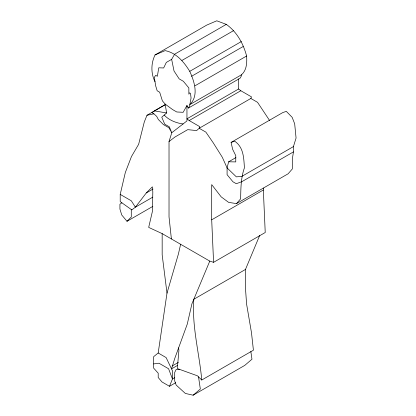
<?xml version="1.0" encoding="UTF-8"?>
<svg xmlns="http://www.w3.org/2000/svg" width="416" height="416" viewBox="0 0 416 416"><rect width="100%" height="100%" fill="white"/><g stroke="black" fill="none" stroke-linecap="round" stroke-linejoin="round"><path stroke-width="0.62" d="M175.661 382.725L169.484 386.287L161.97 381.95L158.2 377.515L158.2 373.178L153.65 368.129L153.65 356.684L158.184 352.992L166.998 293.15L178.443 253.885L180.617 244.275M293.441 151.897L241.79 181.714L236.278 183.7L232.939 181.771L227.084 174.668L227.084 167.918L228.628 161.798L235.763 161.912L235.763 155.646L232.643 149.318L231.088 142.412L282.734 112.596L286.328 111.363L292.167 117.354L294.679 123.812L296.067 138.018L293.441 146.593L293.441 151.897L292.302 159.333L292.302 168.974L288.127 173.784L236.48 203.601L228.634 202.384L221.192 196.872L211.697 184.61L211.697 219.814L213.58 262.324L209.773 261.108L162.167 233.62L148.684 227.391L152.443 211.24L152.818 191.87L152.36 186.836L146.286 192.941L135.377 207.194L131.825 209.893L120.208 201.625L120.208 194.392L125.33 172.484L131.466 156.541L138.632 144.331L144.31 121.909L146.983 115.263L165.511 104.567M241.467 74.797L241.176 76.341L240.037 78.26L188.391 108.077L186.95 105.503L183.165 112.299L176.774 111.982L172.598 109.574L165.152 104.088L162.375 100.833L159.676 92.217L157.17 90.771L155.698 85.93L154.3 77.407L155.698 75.317L157.368 76.284L158.751 67.798L163.66 67.964L166.312 62.41L171.647 59.368L174.632 54.194L226.283 24.372C236.928 31.881 243.334 43.623 246.61 56.009C247.047 62.592 246.834 70.106 241.467 74.797L189.821 104.614C199.098 95.654 194.308 81.416 189.753 71.339C183.981 61.984 176.467 52.889 165.131 50.622L155.054 54.938C150.966 63.159 150.779 73.466 155.002 81.666M209.773 261.108L191.916 303.836L187.257 324.152L174.777 358.394L171.522 368.872L177.7 365.31M171.392 238.945L169.021 216.804L169.021 141.539L171.777 132.725L186.95 120.931L186.95 105.503M169.021 141.539L175.027 136.973L187.73 129.652L196.617 130.577L199.196 128.274L250.848 98.457L251.488 96.881L240.828 90.73L238.597 89.008L238.597 78.853M169.484 386.287L172.458 378.992L172.708 371.342L166.114 357.573L158.184 352.992M178.63 347.823L178.896 350.485L177.336 368.566L197.454 375.814L201.77 380.016L253.417 350.199L251.488 332.758L246.589 304.08L245.476 288.252L245.476 269.448L259.678 235.461M188.391 108.077L189.53 106.158L191.069 98.01L190.507 93.392L189.53 92.83L188.854 94.203L188.854 87.932L183.357 81.286L179.182 78.874L174.023 70.99L171.647 59.368M236.48 203.601L240.656 198.796C240.822 188.375 240.89 177.72 244.421 167.84C243.76 158.044 243.693 147.306 234.681 141.18L231.088 142.412M121.862 202.8L119.933 204.22L119.933 209.045L121.727 214.963L127.01 221.291L131.279 216.991L131.279 209.498M165.152 104.088L166.608 112.954L161.767 117.208L164.726 124.171L169.322 126.823L171.777 132.725L168.88 127.738L163.452 124.608L158.345 119.522L156.697 116.392L153.889 113.828L151.908 112.684L154.398 110.874L165.625 104.39M179.54 369.361L176.181 369.392L174.704 372.44L174.704 380.962L176.181 385.081L185.338 393.437L193.128 395.2L200.33 389.033L198.52 376.854M155.054 54.938L206.705 25.116L216.783 20.8L226.283 24.372M181.938 60.45L233.589 30.633M189.753 71.339L241.4 41.517M191.537 76.305L243.188 46.483M194.964 85.826L246.61 56.009M238.597 89.008L186.95 118.825L189.181 120.546L199.841 126.703L199.196 128.274L205.878 132.132L213.2 142.771L222.3 157.253L227.084 167.918L236.35 176.857L241.79 176.41L293.441 146.593M189.181 120.546L240.828 90.73M146.286 192.941L153.026 189.051M152.776 197.148L135.377 207.194L131.316 200.803L120.208 194.392M228.628 161.798L235.924 157.586M127.01 221.291L152.833 206.383M211.697 219.814L263.344 189.992L263.344 188.074M213.58 262.324L265.231 232.508L263.344 189.992M245.476 269.448L193.825 299.265C191.766 326.576 199.311 353.044 201.77 380.016M172.146 365.997L178.318 362.43M174.704 377.697L172.458 378.992L168.589 368.758L158.985 363.215L153.65 363.917M193.128 395.2L244.78 365.378L251.976 359.211L250.838 351.52M146.983 115.263L153.889 113.828M154.398 110.874L166.608 112.954M183.05 123.963C176.124 123.006 169.052 120.25 164.19 115.081M250.848 98.457L257.53 102.31L269.568 120.458M166.998 293.15L162.167 254.836L162.167 233.62"/></g></svg>
